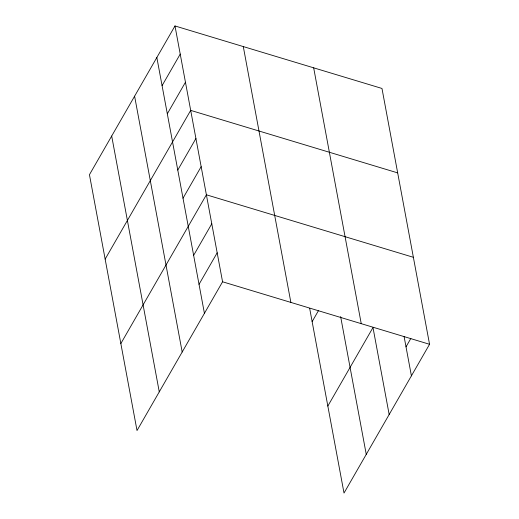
<?xml version="1.0" encoding="UTF-8"?>
<svg xmlns="http://www.w3.org/2000/svg" width="519" height="519" viewBox="0 0 519 519"><rect width="100%" height="100%" fill="white"/><g stroke="black" fill="none" stroke-linecap="round" stroke-linejoin="round"><path stroke-width="0.78" d="M174.987 25.95L89.45 174.708L137.022 430.543L222.567 281.785L174.987 25.95L381.978 88.457L429.55 344.292L344.013 493.05L309.668 308.351M162.077 85.648L180.223 54.093M167.313 113.791L185.452 82.236M105.149 259.13L190.687 110.378L397.677 172.885M177.777 170.07L195.923 138.515M183.012 198.213L201.158 166.657M120.849 343.559L206.387 194.8L413.377 257.307M193.639 255.348L211.778 223.793M199.03 284.347L217.176 252.792M312.133 321.644L318.491 310.589M327.839 406.066L372.992 327.541L389.166 414.525M406.014 346.854L410.853 338.44M222.567 281.785L429.55 344.292M404.119 336.669L411.405 375.847M313.671 67.833L361.243 323.668M340.626 316.577L366.252 454.372M243.294 46.58L290.867 302.415M156.842 57.505L204.421 313.34M134.603 96.184L182.182 352.018M111.689 136.03L159.268 391.864"/></g></svg>
